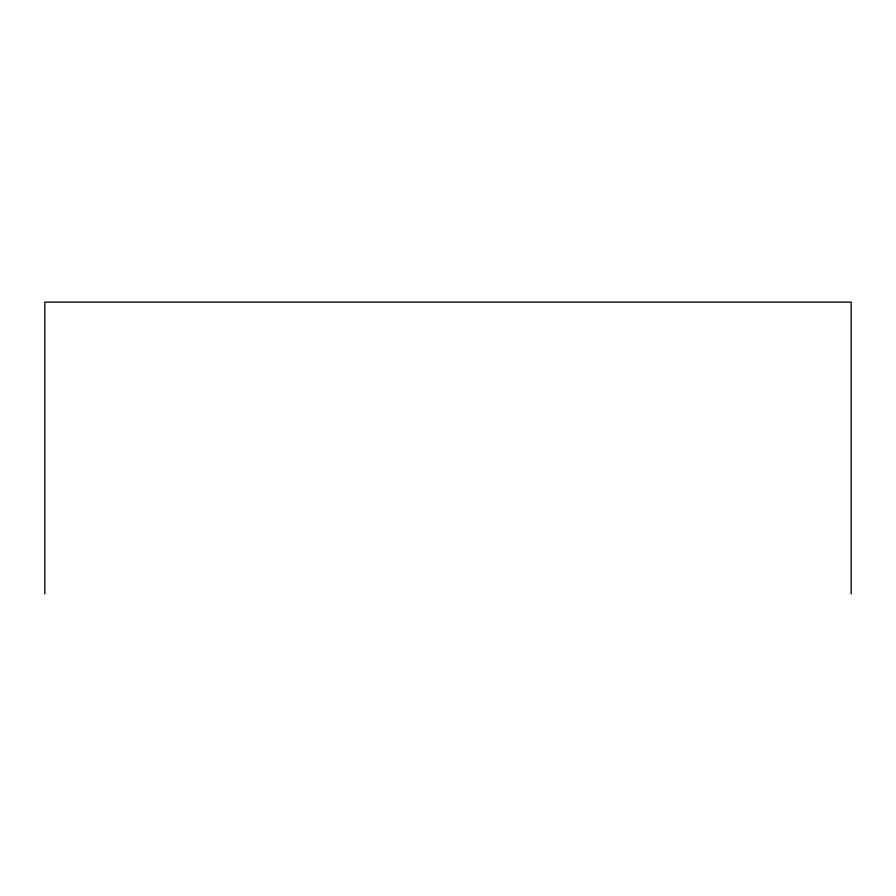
<?xml version="1.0" encoding="UTF-8"?>
<svg xmlns="http://www.w3.org/2000/svg" width="896" height="896" viewBox="0 0 896 896"><rect width="100%" height="100%" fill="white"/><g stroke="black" fill="none" stroke-linecap="round" stroke-linejoin="round"><path stroke-width="1.34" d="M851.2 593.88L851.2 302.12L44.8 302.12L44.8 593.88"/></g></svg>
